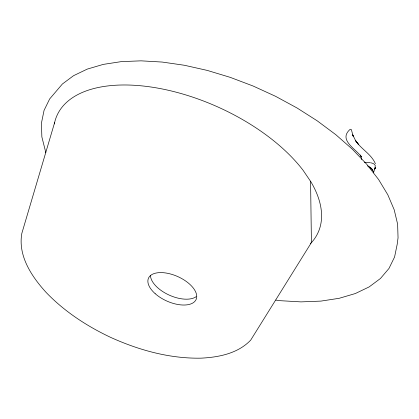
<?xml version="1.0" encoding="UTF-8"?>
<svg xmlns="http://www.w3.org/2000/svg" width="419" height="419" viewBox="0 0 419 419"><rect width="100%" height="100%" fill="white"/><g stroke="black" fill="none" stroke-linecap="round" stroke-linejoin="round"><path stroke-width="0.63" d="M374.963 167.804L373.523 172.843M361.314 159.519L361.613 158.419M54.59 122.704L21.846 233.331C17.755 255.868 31.734 276.66 46.21 292.52C64.416 311.469 86.712 326.045 110.38 337.258C138.726 350.122 169.564 358.711 200.89 358.161C218.66 357.323 237.945 353.531 250.703 340.123L311.417 242.549L310.579 181.348M375.01 167.532L375.277 165.536C374.455 163.771 372.454 163.085 370.653 162.813M374.775 168.972L375.461 167.663L374.775 168.972L375.204 168.244M310.453 243.418L311.794 242.213A143.068 73.472 24.1 0 0 310.966 181.914L303.084 170.287A143.068 73.472 24.1 0 0 159.309 88.399A143.068 73.472 24.1 0 0 54.339 123.898M364.305 162.205L370.024 162.682M275.802 300.104L279.635 300.653L300.994 301.889L320.949 301.099L339.165 298.302L355.333 293.541L369.17 286.9L380.447 278.494L388.968 268.469L394.583 256.994L397.202 244.261L398.05 237.819L397.626 224.191L394.2 209.767L387.821 194.798L378.608 179.536L366.714 164.248L352.342 149.19L335.734 134.625L317.183 120.803L297.003 107.955L275.54 96.302L253.155 86.042L230.235 77.358L207.18 70.392L184.37 65.259L162.205 62.059L141.062 60.839L121.306 61.624L103.268 64.395L87.262 69.104L73.561 75.682L62.394 83.999L49.667 98.931L44.053 110.407L41.434 123.139L41.863 136.903L45.823 152.636M375.408 163.75C371.386 154.103 361.131 149.169 355.532 140.611L358.423 144.33L355.537 140.527L352.719 134.829L353.149 136.217L351.462 129.948L351.017 129.33L350.205 129.267C337.929 139.899 355.841 148.808 361.241 156.68L360.35 155.02L361.236 156.868L361.408 158.293M373.334 171.303L373.622 172.623M196.176 296.678A26.093 13.403 24.1 0 1 168.773 294.903A26.093 13.403 24.1 0 1 150.473 275.44M367.688 165.856A7.914 4.064 24.1 0 1 372.968 170.554M367.987 166.448A7.914 4.064 24.1 0 1 369.317 167.207M369.862 167.579A7.914 4.064 24.1 0 1 372.606 170.496M155.156 293.646A26.093 13.403 24.1 0 0 195.956 299.805A26.093 13.403 24.1 0 0 165.783 272.984A26.093 13.403 24.1 0 0 155.156 293.646"/></g></svg>
